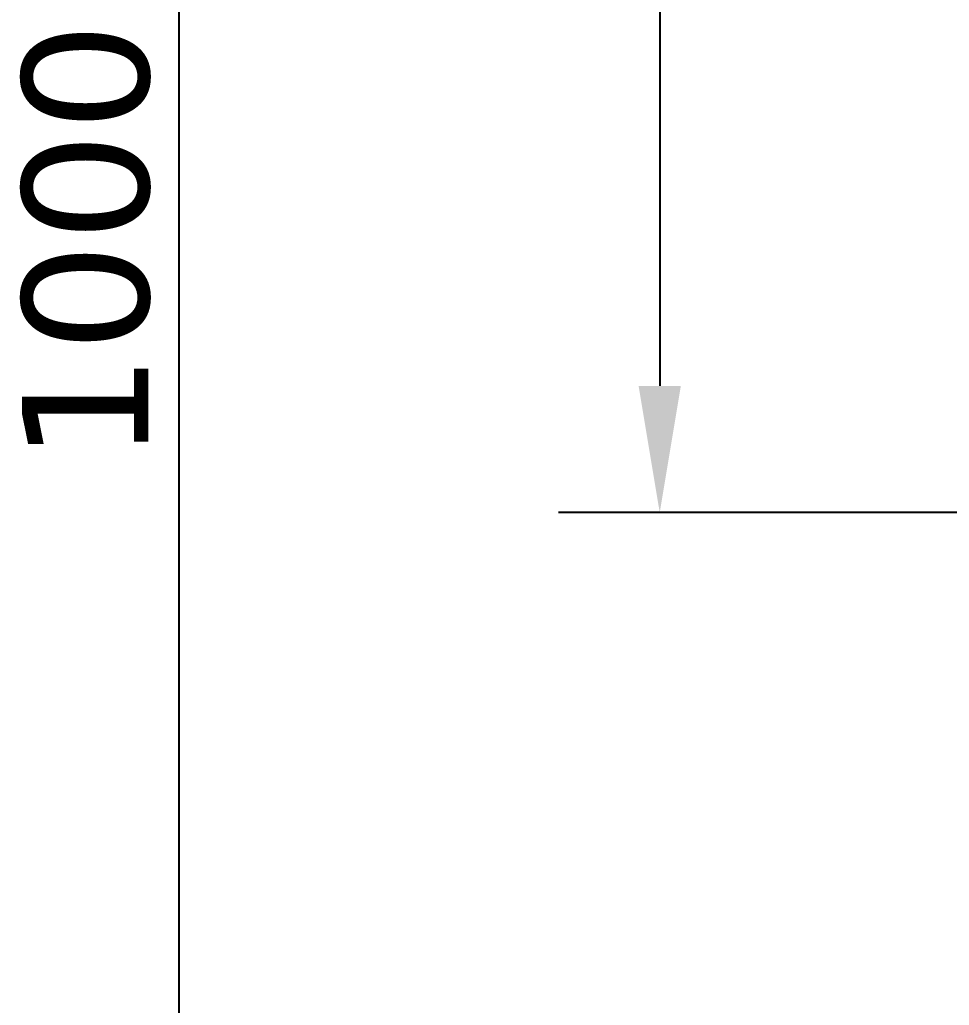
# Model space of a CAD drawing. Header units: millimetres. Extents: x 68 to 2000, y 100 to 2870.
# Drawn here: x 377.8 to 561.6, y 1976.3 to 2171 of the extents above; entities that cross this region are included whole.
import ezdxf

# ---------------------------------------------------------------- set-up
doc = ezdxf.new("R2010")
doc.units = ezdxf.units.MM
doc.header["$LTSCALE"] = 10
doc.layers.add('Bemaßung (ISO)', color=7, linetype='Continuous', lineweight=25)
doc.styles.add('Notiztext (DIN)', font='verdana.ttf')
doc.dimstyles.new('Standard (DIN)', dxfattribs={"dimscale": 10, "dimtxt": 2.5, "dimasz": 2.5, "dimexe": 2, "dimexo": 4, "dimgap": 0.5, "dimtad": 1, "dimdec": 1, "dimrnd": 1e-08, "dimtxsty": 'Notiztext (DIN)', "dimcen": 0.09, "dimclrd": 256, "dimclre": 256, "dimclrt": 256, "dimadec": 0, "dimazin": 2, "dimtfac": 1, "dimtmove": 0, "dimatfit": 3, "dimfxl": 0, "dimtolj": 1, "dimtzin": 0, "dimlwd": -1, "dimlwe": -1, "dimarcsym": 0})

# ---------------------------------------------------------------- blocks, each defined once
blk = doc.blocks.new('*D76')
at = {"layer": 'Bemaßung (ISO)', "transparency": 16777216}
for p, q in [((649.28, 2573.67), (484.32, 2573.67)), ((504.32, 2548.67), (504.32, 2098.67)), ((684.32, 2073.67), (484.32, 2073.67))]:
    blk.add_line(p, q, dxfattribs=at)
for points in [[(500.15, 2548.67), (508.49, 2548.67), (504.32, 2573.67)], [(500.15, 2098.67), (508.49, 2098.67), (504.32, 2073.67)]]:
    blk.add_solid(points, dxfattribs=at)
at = {"layer": 'Defpoints', "color": 0, "transparency": 16777216}
for p in [(689.28, 2573.67), (504.32, 2073.67), (724.32, 2073.67)]:
    blk.add_point(p, dxfattribs=at)
at = {"layer": 'Bemaßung (ISO)', "transparency": 16777216, "insert": (473.3, 2293.58), "char_height": 25, "attachment_point": 1, "rotation": 90, "style": 'Notiztext (DIN)'}
blk.add_mtext('\\A1;500', dxfattribs=at)
blk = doc.blocks.new('*D77')
at = {"layer": 'Bemaßung (ISO)', "transparency": 16777216}
for p, q in [((649.28, 2573.67), (389.28, 2573.67)), ((409.28, 2548.67), (409.28, 1598.67)), ((649.28, 1573.67), (389.28, 1573.67))]:
    blk.add_line(p, q, dxfattribs=at)
for points in [[(405.11, 2548.67), (413.45, 2548.67), (409.28, 2573.67)], [(405.11, 1598.67), (413.45, 1598.67), (409.28, 1573.67)]]:
    blk.add_solid(points, dxfattribs=at)
at = {"layer": 'Defpoints', "color": 0, "transparency": 16777216}
for p in [(689.28, 2573.67), (409.28, 1573.67), (689.28, 1573.67)]:
    blk.add_point(p, dxfattribs=at)
at = {"layer": 'Bemaßung (ISO)', "transparency": 16777216, "insert": (378.26, 2083.42), "char_height": 25, "attachment_point": 1, "rotation": 90, "style": 'Notiztext (DIN)'}
blk.add_mtext('\\A1;1000', dxfattribs=at)

msp = doc.modelspace()

# ---------------------------------------------------------------- dimensions: what is measured, and where the dimension line sits
at = {"layer": 'Bemaßung (ISO)'}
for base, p2, picture, middle in [((409.28, 1573.67), (689.28, 1573.67), '*D77', (409.28, 2123.67)), ((504.32, 2073.67), (724.32, 2073.67), '*D76', (504.32, 2323.67))]:
    dim = msp.add_linear_dim(base=base, p1=(689.28, 2573.67), p2=p2, angle=90, dimstyle='Standard (DIN)', override={"dimdec": 1, "dimtp": 0, "dimtm": 0, "dimtdec": 2, "dimtofl": 0, "dimatfit": 1}, dxfattribs=at)
    dim.commit()
    dim.dimension.update_dxf_attribs({"geometry": picture, "text_midpoint": middle, "dimtype": 160})

doc.saveas('drawing.dxf')
